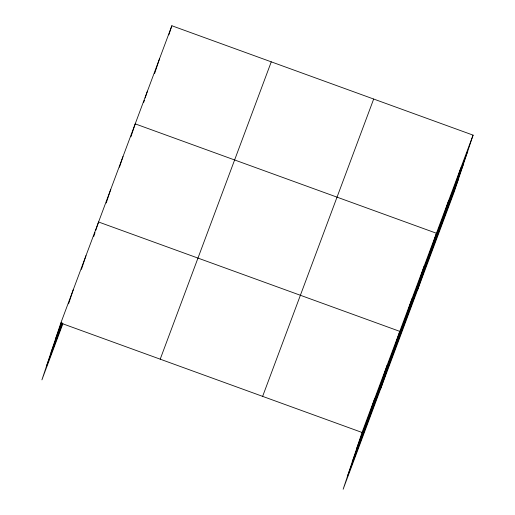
<?xml version="1.0" encoding="UTF-8"?>
<svg xmlns="http://www.w3.org/2000/svg" width="515" height="515" viewBox="0 0 515 515"><rect width="100%" height="100%" fill="white"/><g stroke="black" fill="none" stroke-linecap="round" stroke-linejoin="round"><path stroke-width="0.77" d="M473.085 135.136L362.032 432.465L343.144 489.25L454.191 191.921L473.085 135.136L171.856 25.75L60.809 323.079L41.915 379.864L62.894 323.703M68.579 303.85L73.394 289.385M81.422 269.39L85.979 255.685M93.749 236.456L95.017 232.645M95.777 230.359L98.565 221.991L399.788 331.37L380.9 388.156M106.219 202.987L110.777 189.282M119.448 167.233L122.995 156.573M130.907 136.81L135.213 123.87L436.437 233.25L417.549 290.042M143.627 102.582L144.387 100.296M145.146 98.017L147.425 91.161M154.577 73.684L159.644 58.459M168.817 34.885L171.856 25.75M369.3 414.755L374.617 398.765M381.885 381.055L387.203 365.071M406.689 314.652L412.006 298.668M418.901 281.95L424.218 265.959M443.331 216.532L448.655 200.547M455.55 183.829L460.867 167.839M55.491 339.07L61.639 322.596M51.011 352.53L61.916 323.33M46.395 366.403L62.618 322.969M160.21 359.174L271.263 61.845M262.631 396.37L373.678 99.035M356.715 448.449L467.768 151.12M352.234 461.916L463.288 164.588M347.619 475.789L458.672 178.454M60.809 323.079L362.032 432.465"/></g></svg>
